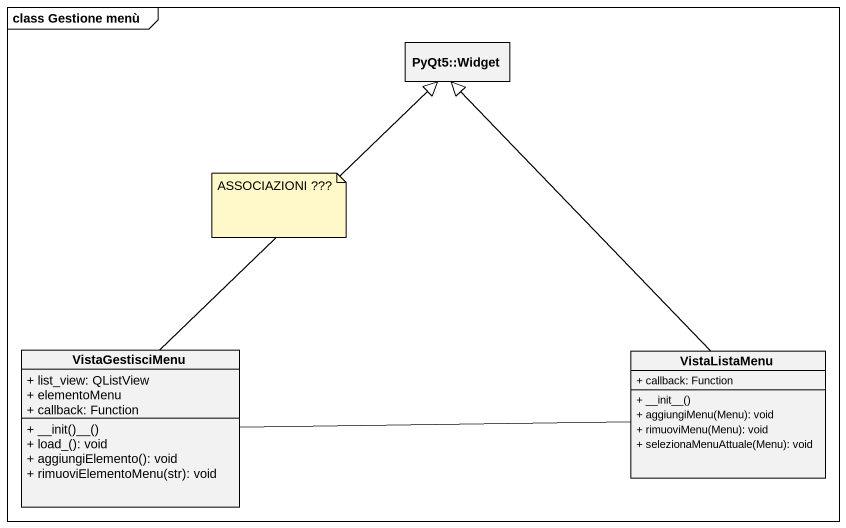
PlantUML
@startuml
mainframe class Gestione menù
hide circle
hide empty members
skinparam classAttributeIconSize 0
class "PyQt5::Widget" as PyQt5_Widget
class VistaGestisciMenu {
  + list_view: QListView
  + elementoMenu
  + callback: Function
  + ~__init()~__()
  + load_(): void
  + aggiungiElemento(): void
  + rimuoviElementoMenu(str): void
}
class VistaListaMenu {
  + callback: Function
  + ~__init~__()
  + aggiungiMenu(Menu): void
  + rimuoviMenu(Menu): void
  + selezionaMenuAttuale(Menu): void
}
VistaGestisciMenu -up-|> PyQt5_Widget
VistaListaMenu -up-|> PyQt5_Widget
VistaListaMenu -left- VistaGestisciMenu
note as N1
  ASSOCIAZIONI ???
end note
@enduml
